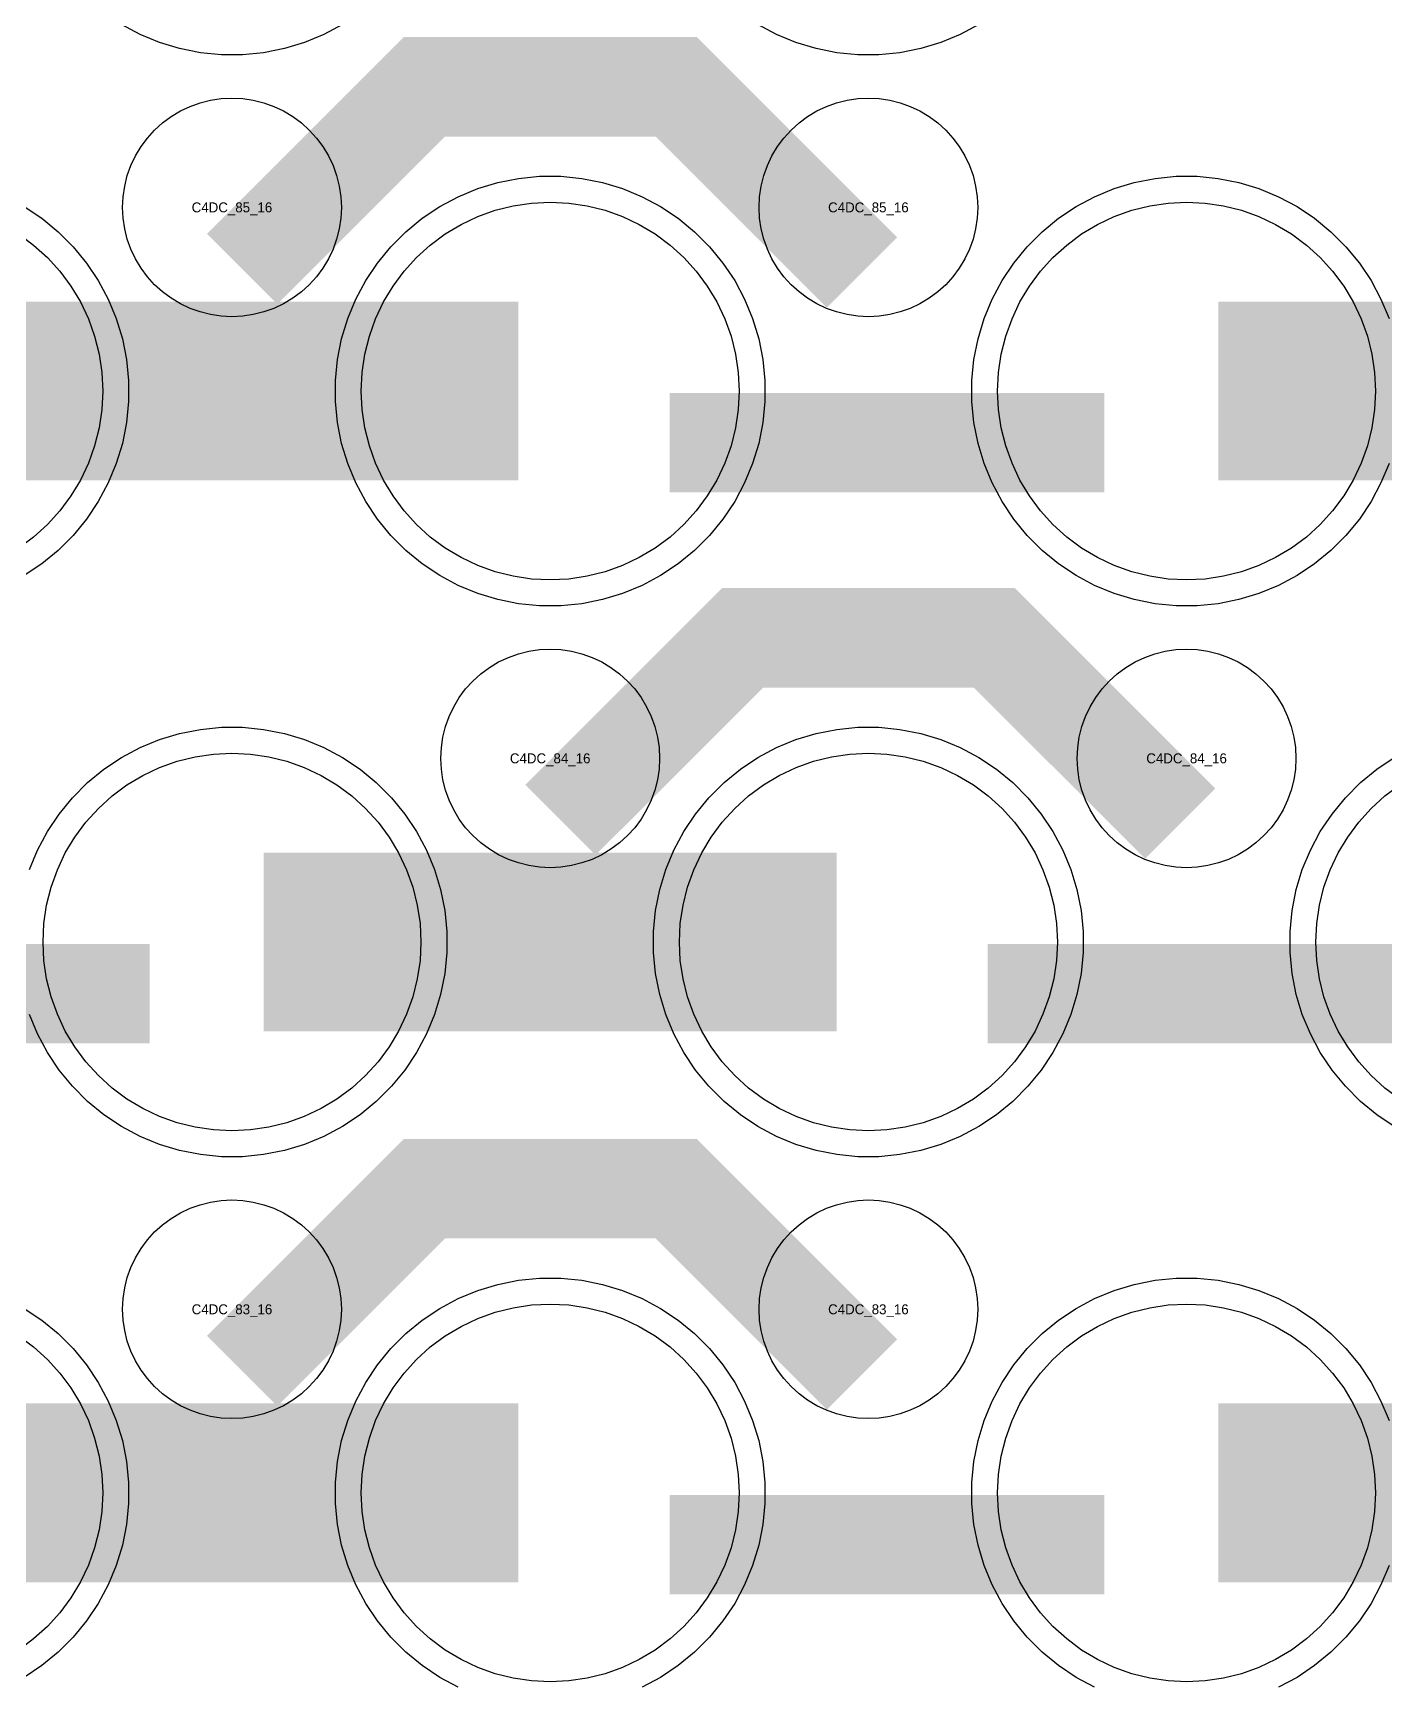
# Model space of a CAD drawing. Extents: x -11880 to 11880, y -14992 to 14992.
# Drawn here: x -6930 to -6590.1, y -3387.3 to -2971.6 of the extents above; entities that cross this region are included whole.
import ezdxf
from ezdxf.enums import TextEntityAlignment as Align

# ---------------------------------------------------------------- set-up
doc = ezdxf.new("R2010")
doc.units = 0
doc.header["$MEASUREMENT"] = 0
for name, color, linetype in [('GDS_775_DT_237', 138, 'CONTINUOUS'), ('RDL1_FS', 34, 'CONTINUOUS'), ('RDL_BS', 160, 'CONTINUOUS')]:
    doc.layers.add(name, color=color, linetype=linetype)

msp = doc.modelspace()

# ---------------------------------------------------------------- linework, layer by layer
at = {"layer": 'RDL1_FS'}
for points in [[(-6800, -3109.129), (-6804.657, -3108.9), (-6809.268, -3108.216), (-6813.791, -3107.084), (-6818.181, -3105.512), (-6822.395, -3103.52), (-6826.395, -3101.122), (-6830.14, -3098.344), (-6833.594, -3095.214), (-6836.724, -3091.76), (-6839.502, -3088.015), (-6841.9, -3084.015), (-6843.892, -3079.801), (-6845.464, -3075.411), (-6846.596, -3070.888), (-6847.28, -3066.277), (-6847.509, -3061.62), (-6847.28, -3056.963), (-6846.596, -3052.352), (-6845.464, -3047.829), (-6843.892, -3043.439), (-6841.9, -3039.225), (-6839.502, -3035.225), (-6836.724, -3031.48), (-6833.594, -3028.026), (-6830.14, -3024.896), (-6826.395, -3022.118), (-6822.395, -3019.72), (-6818.181, -3017.728), (-6813.791, -3016.156), (-6809.268, -3015.024), (-6804.657, -3014.34), (-6800, -3014.111), (-6795.343, -3014.34), (-6790.732, -3015.024), (-6786.209, -3016.156), (-6781.819, -3017.728), (-6777.605, -3019.72), (-6773.605, -3022.118), (-6769.86, -3024.896), (-6766.406, -3028.026), (-6763.276, -3031.48), (-6760.498, -3035.225), (-6758.1, -3039.225), (-6756.108, -3043.439), (-6754.536, -3047.829), (-6753.404, -3052.352), (-6752.72, -3056.963), (-6752.491, -3061.62), (-6752.72, -3066.277), (-6753.404, -3070.888), (-6754.536, -3075.411), (-6756.108, -3079.801), (-6758.1, -3084.015), (-6760.498, -3088.015), (-6763.276, -3091.76), (-6766.406, -3095.214), (-6769.86, -3098.344), (-6773.605, -3101.122), (-6777.605, -3103.52), (-6781.819, -3105.512), (-6786.209, -3107.084), (-6790.732, -3108.216), (-6795.343, -3108.9)], [(-6640, -3109.129), (-6644.657, -3108.9), (-6649.268, -3108.216), (-6653.791, -3107.084), (-6658.181, -3105.512), (-6662.395, -3103.52), (-6666.395, -3101.122), (-6670.14, -3098.344), (-6673.594, -3095.214), (-6676.724, -3091.76), (-6679.502, -3088.015), (-6681.9, -3084.015), (-6683.892, -3079.801), (-6685.464, -3075.411), (-6686.596, -3070.888), (-6687.28, -3066.277), (-6687.509, -3061.62), (-6687.28, -3056.963), (-6686.596, -3052.352), (-6685.464, -3047.829), (-6683.892, -3043.439), (-6681.9, -3039.225), (-6679.502, -3035.225), (-6676.724, -3031.48), (-6673.594, -3028.026), (-6670.14, -3024.896), (-6666.395, -3022.118), (-6662.395, -3019.72), (-6658.181, -3017.728), (-6653.791, -3016.156), (-6649.268, -3015.024), (-6644.657, -3014.34), (-6640, -3014.111), (-6635.343, -3014.34), (-6630.732, -3015.024), (-6626.209, -3016.156), (-6621.819, -3017.728), (-6617.605, -3019.72), (-6613.605, -3022.118), (-6609.86, -3024.896), (-6606.406, -3028.026), (-6603.276, -3031.48), (-6600.498, -3035.225), (-6598.1, -3039.225), (-6596.108, -3043.439), (-6594.536, -3047.829), (-6593.404, -3052.352), (-6592.72, -3056.963), (-6592.491, -3061.62), (-6592.72, -3066.277), (-6593.404, -3070.888), (-6594.536, -3075.411), (-6596.108, -3079.801), (-6598.1, -3084.015), (-6600.498, -3088.015), (-6603.276, -3091.76), (-6606.406, -3095.214), (-6609.86, -3098.344), (-6613.605, -3101.122), (-6617.605, -3103.52), (-6621.819, -3105.512), (-6626.209, -3107.084), (-6630.732, -3108.216), (-6635.343, -3108.9)], [(-6880, -3247.694), (-6884.657, -3247.465), (-6889.268, -3246.781), (-6893.791, -3245.649), (-6898.181, -3244.077), (-6902.395, -3242.085), (-6906.395, -3239.687), (-6910.14, -3236.909), (-6913.594, -3233.779), (-6916.724, -3230.325), (-6919.502, -3226.58), (-6921.9, -3222.58), (-6923.892, -3218.366), (-6925.464, -3213.976), (-6926.596, -3209.453), (-6927.28, -3204.842), (-6927.509, -3200.185), (-6927.28, -3195.528), (-6926.596, -3190.917), (-6925.464, -3186.394), (-6923.892, -3182.004), (-6921.9, -3177.79), (-6919.502, -3173.79), (-6916.724, -3170.045), (-6913.594, -3166.591), (-6910.14, -3163.461), (-6906.395, -3160.683), (-6902.395, -3158.285), (-6898.181, -3156.293), (-6893.791, -3154.721), (-6889.268, -3153.589), (-6884.657, -3152.905), (-6880, -3152.676), (-6875.343, -3152.905), (-6870.732, -3153.589), (-6866.209, -3154.721), (-6861.819, -3156.293), (-6857.605, -3158.285), (-6853.605, -3160.683), (-6849.86, -3163.461), (-6846.406, -3166.591), (-6843.276, -3170.045), (-6840.498, -3173.79), (-6838.1, -3177.79), (-6836.108, -3182.004), (-6834.536, -3186.394), (-6833.404, -3190.917), (-6832.72, -3195.528), (-6832.491, -3200.185), (-6832.72, -3204.842), (-6833.404, -3209.453), (-6834.536, -3213.976), (-6836.108, -3218.366), (-6838.1, -3222.58), (-6840.498, -3226.58), (-6843.276, -3230.325), (-6846.406, -3233.779), (-6849.86, -3236.909), (-6853.605, -3239.687), (-6857.605, -3242.085), (-6861.819, -3244.077), (-6866.209, -3245.649), (-6870.732, -3246.781), (-6875.343, -3247.465)], [(-6720, -3247.694), (-6724.657, -3247.465), (-6729.268, -3246.781), (-6733.791, -3245.649), (-6738.181, -3244.077), (-6742.395, -3242.085), (-6746.395, -3239.687), (-6750.14, -3236.909), (-6753.594, -3233.779), (-6756.724, -3230.325), (-6759.502, -3226.58), (-6761.9, -3222.58), (-6763.892, -3218.366), (-6765.464, -3213.976), (-6766.596, -3209.453), (-6767.28, -3204.842), (-6767.509, -3200.185), (-6767.28, -3195.528), (-6766.596, -3190.917), (-6765.464, -3186.394), (-6763.892, -3182.004), (-6761.9, -3177.79), (-6759.502, -3173.79), (-6756.724, -3170.045), (-6753.594, -3166.591), (-6750.14, -3163.461), (-6746.395, -3160.683), (-6742.395, -3158.285), (-6738.181, -3156.293), (-6733.791, -3154.721), (-6729.268, -3153.589), (-6724.657, -3152.905), (-6720, -3152.676), (-6715.343, -3152.905), (-6710.732, -3153.589), (-6706.209, -3154.721), (-6701.819, -3156.293), (-6697.605, -3158.285), (-6693.605, -3160.683), (-6689.86, -3163.461), (-6686.406, -3166.591), (-6683.276, -3170.045), (-6680.498, -3173.79), (-6678.1, -3177.79), (-6676.108, -3182.004), (-6674.536, -3186.394), (-6673.404, -3190.917), (-6672.72, -3195.528), (-6672.491, -3200.185), (-6672.72, -3204.842), (-6673.404, -3209.453), (-6674.536, -3213.976), (-6676.108, -3218.366), (-6678.1, -3222.58), (-6680.498, -3226.58), (-6683.276, -3230.325), (-6686.406, -3233.779), (-6689.86, -3236.909), (-6693.605, -3239.687), (-6697.605, -3242.085), (-6701.819, -3244.077), (-6706.209, -3245.649), (-6710.732, -3246.781), (-6715.343, -3247.465)], [(-6800, -3386.254), (-6804.657, -3386.025), (-6809.268, -3385.341), (-6813.791, -3384.209), (-6818.181, -3382.637), (-6822.395, -3380.645), (-6826.395, -3378.247), (-6830.14, -3375.469), (-6833.594, -3372.339), (-6836.724, -3368.885), (-6839.502, -3365.14), (-6841.9, -3361.14), (-6843.892, -3356.926), (-6845.464, -3352.536), (-6846.596, -3348.013), (-6847.28, -3343.402), (-6847.509, -3338.745), (-6847.28, -3334.088), (-6846.596, -3329.477), (-6845.464, -3324.954), (-6843.892, -3320.564), (-6841.9, -3316.35), (-6839.502, -3312.35), (-6836.724, -3308.605), (-6833.594, -3305.151), (-6830.14, -3302.021), (-6826.395, -3299.243), (-6822.395, -3296.845), (-6818.181, -3294.853), (-6813.791, -3293.281), (-6809.268, -3292.149), (-6804.657, -3291.465), (-6800, -3291.236), (-6795.343, -3291.465), (-6790.732, -3292.149), (-6786.209, -3293.281), (-6781.819, -3294.853), (-6777.605, -3296.845), (-6773.605, -3299.243), (-6769.86, -3302.021), (-6766.406, -3305.151), (-6763.276, -3308.605), (-6760.498, -3312.35), (-6758.1, -3316.35), (-6756.108, -3320.564), (-6754.536, -3324.954), (-6753.404, -3329.477), (-6752.72, -3334.088), (-6752.491, -3338.745), (-6752.72, -3343.402), (-6753.404, -3348.013), (-6754.536, -3352.536), (-6756.108, -3356.926), (-6758.1, -3361.14), (-6760.498, -3365.14), (-6763.276, -3368.885), (-6766.406, -3372.339), (-6769.86, -3375.469), (-6773.605, -3378.247), (-6777.605, -3380.645), (-6781.819, -3382.637), (-6786.209, -3384.209), (-6790.732, -3385.341), (-6795.343, -3386.025)], [(-6640, -3386.254), (-6644.657, -3386.025), (-6649.268, -3385.341), (-6653.791, -3384.209), (-6658.181, -3382.637), (-6662.395, -3380.645), (-6666.395, -3378.247), (-6670.14, -3375.469), (-6673.594, -3372.339), (-6676.724, -3368.885), (-6679.502, -3365.14), (-6681.9, -3361.14), (-6683.892, -3356.926), (-6685.464, -3352.536), (-6686.596, -3348.013), (-6687.28, -3343.402), (-6687.509, -3338.745), (-6687.28, -3334.088), (-6686.596, -3329.477), (-6685.464, -3324.954), (-6683.892, -3320.564), (-6681.9, -3316.35), (-6679.502, -3312.35), (-6676.724, -3308.605), (-6673.594, -3305.151), (-6670.14, -3302.021), (-6666.395, -3299.243), (-6662.395, -3296.845), (-6658.181, -3294.853), (-6653.791, -3293.281), (-6649.268, -3292.149), (-6644.657, -3291.465), (-6640, -3291.236), (-6635.343, -3291.465), (-6630.732, -3292.149), (-6626.209, -3293.281), (-6621.819, -3294.853), (-6617.605, -3296.845), (-6613.605, -3299.243), (-6609.86, -3302.021), (-6606.406, -3305.151), (-6603.276, -3308.605), (-6600.498, -3312.35), (-6598.1, -3316.35), (-6596.108, -3320.564), (-6594.536, -3324.954), (-6593.404, -3329.477), (-6592.72, -3334.088), (-6592.491, -3338.745), (-6592.72, -3343.402), (-6593.404, -3348.013), (-6594.536, -3352.536), (-6596.108, -3356.926), (-6598.1, -3361.14), (-6600.498, -3365.14), (-6603.276, -3368.885), (-6606.406, -3372.339), (-6609.86, -3375.469), (-6613.605, -3378.247), (-6617.605, -3380.645), (-6621.819, -3382.637), (-6626.209, -3384.209), (-6630.732, -3385.341), (-6635.343, -3386.025)]]:
    msp.add_lwpolyline(points, close=True, dxfattribs=at)
for points in [[(-6933.605, -3022.118), (-6929.86, -3024.896), (-6926.406, -3028.026), (-6923.276, -3031.48), (-6920.498, -3035.225), (-6918.1, -3039.225), (-6916.108, -3043.439), (-6914.536, -3047.829), (-6913.404, -3052.352), (-6912.72, -3056.963), (-6912.491, -3061.62), (-6912.72, -3066.277), (-6913.404, -3070.888), (-6914.536, -3075.411), (-6916.108, -3079.801), (-6918.1, -3084.015), (-6920.498, -3088.015), (-6923.276, -3091.76), (-6926.406, -3095.214), (-6929.86, -3098.344), (-6933.605, -3101.122)], [(-6586.395, -3239.687), (-6590.14, -3236.909), (-6593.594, -3233.779), (-6596.724, -3230.325), (-6599.502, -3226.58), (-6601.9, -3222.58), (-6603.892, -3218.366), (-6605.464, -3213.976), (-6606.596, -3209.453), (-6607.28, -3204.842), (-6607.509, -3200.185), (-6607.28, -3195.528), (-6606.596, -3190.917), (-6605.464, -3186.394), (-6603.892, -3182.004), (-6601.9, -3177.79), (-6599.502, -3173.79), (-6596.724, -3170.045), (-6593.594, -3166.591), (-6590.14, -3163.461), (-6586.395, -3160.683)], [(-6933.605, -3299.243), (-6929.86, -3302.021), (-6926.406, -3305.151), (-6923.276, -3308.605), (-6920.498, -3312.35), (-6918.1, -3316.35), (-6916.108, -3320.564), (-6914.536, -3324.954), (-6913.404, -3329.477), (-6912.72, -3334.088), (-6912.491, -3338.745), (-6912.72, -3343.402), (-6913.404, -3348.013), (-6914.536, -3352.536), (-6916.108, -3356.926), (-6918.1, -3361.14), (-6920.498, -3365.14), (-6923.276, -3368.885), (-6926.406, -3372.339), (-6929.86, -3375.469), (-6933.605, -3378.247)]]:
    msp.add_lwpolyline(points, dxfattribs=at)
for points in [[(-6951.998, -3061.62, 45, 45, 0), (-6879.998, -3061.62, 45, 45, 0)], [(-6879.998, -3061.62, 45, 45, 0), (-6807.998, -3061.62, 45, 45, 0)], [(-6631.998, -3061.62, 45, 45, 0), (-6559.998, -3061.62, 45, 45, 0)], [(-6871.998, -3200.185, 45, 45, 0), (-6799.998, -3200.185, 45, 45, 0)], [(-6799.998, -3200.185, 45, 45, 0), (-6727.998, -3200.185, 45, 45, 0)], [(-6951.998, -3338.745, 45, 45, 0), (-6879.998, -3338.745, 45, 45, 0)], [(-6879.998, -3338.745, 45, 45, 0), (-6807.998, -3338.745, 45, 45, 0)], [(-6631.998, -3338.745, 45, 45, 0), (-6559.998, -3338.745, 45, 45, 0)]]:
    msp.add_lwpolyline(points, format="xyseb", dxfattribs=at)
at = {"layer": 'RDL_BS'}
for points in [[(-6852.223, -2969.438), (-6856.885, -2971.93), (-6861.795, -2973.961), (-6866.835, -2975.492), (-6872.062, -2976.538), (-6877.356, -2977.055), (-6882.644, -2977.055), (-6887.938, -2976.538), (-6893.165, -2975.492), (-6898.205, -2973.961), (-6903.115, -2971.93), (-6907.777, -2969.438)], [(-6692.223, -2969.438), (-6696.885, -2971.93), (-6701.795, -2973.961), (-6706.835, -2975.492), (-6712.062, -2976.538), (-6717.356, -2977.055), (-6722.644, -2977.055), (-6727.938, -2976.538), (-6733.165, -2975.492), (-6738.205, -2973.961), (-6743.115, -2971.93), (-6747.777, -2969.438)], [(-6589.094, -3079.825), (-6591.125, -3084.735), (-6593.617, -3089.397), (-6596.564, -3093.811), (-6599.926, -3097.912), (-6603.708, -3101.694), (-6607.809, -3105.056), (-6612.223, -3108.003), (-6616.885, -3110.495), (-6621.795, -3112.526), (-6626.835, -3114.057), (-6632.062, -3115.103), (-6637.356, -3115.62), (-6642.644, -3115.62), (-6647.938, -3115.103), (-6653.165, -3114.057), (-6658.205, -3112.526), (-6663.115, -3110.495), (-6667.777, -3108.003), (-6672.191, -3105.056), (-6676.292, -3101.694), (-6680.074, -3097.912), (-6683.436, -3093.811), (-6686.383, -3089.397), (-6688.875, -3084.735), (-6690.906, -3079.825), (-6692.437, -3074.785), (-6693.483, -3069.558), (-6694, -3064.264), (-6694, -3058.976), (-6693.483, -3053.682), (-6692.437, -3048.455), (-6690.906, -3043.415), (-6688.875, -3038.505), (-6686.383, -3033.843), (-6683.436, -3029.429), (-6680.074, -3025.328), (-6676.292, -3021.546), (-6672.191, -3018.184), (-6667.777, -3015.237), (-6663.115, -3012.745), (-6658.205, -3010.714), (-6653.165, -3009.183), (-6647.938, -3008.137), (-6642.644, -3007.62), (-6637.356, -3007.62), (-6632.062, -3008.137), (-6626.835, -3009.183), (-6621.795, -3010.714), (-6616.885, -3012.745), (-6612.223, -3015.237), (-6607.809, -3018.184), (-6603.708, -3021.546), (-6599.926, -3025.328), (-6596.564, -3029.429), (-6593.617, -3033.843), (-6591.125, -3038.505), (-6589.094, -3043.415)], [(-6932.223, -3015.237), (-6927.809, -3018.184), (-6923.708, -3021.546), (-6919.926, -3025.328), (-6916.564, -3029.429), (-6913.617, -3033.843), (-6911.125, -3038.505), (-6909.094, -3043.415), (-6907.563, -3048.455), (-6906.517, -3053.682), (-6906, -3058.976), (-6906, -3064.264), (-6906.517, -3069.558), (-6907.563, -3074.785), (-6909.094, -3079.825), (-6911.125, -3084.735), (-6913.617, -3089.397), (-6916.564, -3093.811), (-6919.926, -3097.912), (-6923.708, -3101.694), (-6927.809, -3105.056), (-6932.223, -3108.003)], [(-6930.906, -3181.98), (-6928.875, -3177.07), (-6926.383, -3172.408), (-6923.436, -3167.994), (-6920.074, -3163.893), (-6916.292, -3160.111), (-6912.191, -3156.749), (-6907.777, -3153.802), (-6903.115, -3151.31), (-6898.205, -3149.279), (-6893.165, -3147.748), (-6887.938, -3146.702), (-6882.644, -3146.185), (-6877.356, -3146.185), (-6872.062, -3146.702), (-6866.835, -3147.748), (-6861.795, -3149.279), (-6856.885, -3151.31), (-6852.223, -3153.802), (-6847.809, -3156.749), (-6843.708, -3160.111), (-6839.926, -3163.893), (-6836.564, -3167.994), (-6833.617, -3172.408), (-6831.125, -3177.07), (-6829.094, -3181.98), (-6827.563, -3187.02), (-6826.517, -3192.247), (-6826, -3197.541), (-6826, -3202.829), (-6826.517, -3208.123), (-6827.563, -3213.35), (-6829.094, -3218.39), (-6831.125, -3223.3), (-6833.617, -3227.962), (-6836.564, -3232.376), (-6839.926, -3236.477), (-6843.708, -3240.259), (-6847.809, -3243.621), (-6852.223, -3246.568), (-6856.885, -3249.06), (-6861.795, -3251.091), (-6866.835, -3252.622), (-6872.062, -3253.668), (-6877.356, -3254.185), (-6882.644, -3254.185), (-6887.938, -3253.668), (-6893.165, -3252.622), (-6898.205, -3251.091), (-6903.115, -3249.06), (-6907.777, -3246.568), (-6912.191, -3243.621), (-6916.292, -3240.259), (-6920.074, -3236.477), (-6923.436, -3232.376), (-6926.383, -3227.962), (-6928.875, -3223.3), (-6930.906, -3218.39)], [(-6587.777, -3246.568), (-6592.191, -3243.621), (-6596.292, -3240.259), (-6600.074, -3236.477), (-6603.436, -3232.376), (-6606.383, -3227.962), (-6608.875, -3223.3), (-6610.906, -3218.39), (-6612.437, -3213.35), (-6613.483, -3208.123), (-6614, -3202.829), (-6614, -3197.541), (-6613.483, -3192.247), (-6612.437, -3187.02), (-6610.906, -3181.98), (-6608.875, -3177.07), (-6606.383, -3172.408), (-6603.436, -3167.994), (-6600.074, -3163.893), (-6596.292, -3160.111), (-6592.191, -3156.749), (-6587.777, -3153.802)], [(-6823.115, -3387.62), (-6827.777, -3385.128), (-6832.191, -3382.181), (-6836.292, -3378.819), (-6840.074, -3375.037), (-6843.436, -3370.936), (-6846.383, -3366.522), (-6848.875, -3361.86), (-6850.906, -3356.95), (-6852.437, -3351.91), (-6853.483, -3346.683), (-6854, -3341.389), (-6854, -3336.101), (-6853.483, -3330.807), (-6852.437, -3325.58), (-6850.906, -3320.54), (-6848.875, -3315.63), (-6846.383, -3310.968), (-6843.436, -3306.554), (-6840.074, -3302.453), (-6836.292, -3298.671), (-6832.191, -3295.309), (-6827.777, -3292.362), (-6823.115, -3289.87), (-6818.205, -3287.839), (-6813.165, -3286.308), (-6807.938, -3285.262), (-6802.644, -3284.745), (-6797.356, -3284.745), (-6792.062, -3285.262), (-6786.835, -3286.308), (-6781.795, -3287.839), (-6776.885, -3289.87), (-6772.223, -3292.362), (-6767.809, -3295.309), (-6763.708, -3298.671), (-6759.926, -3302.453), (-6756.564, -3306.554), (-6753.617, -3310.968), (-6751.125, -3315.63), (-6749.094, -3320.54), (-6747.563, -3325.58), (-6746.517, -3330.807), (-6746, -3336.101), (-6746, -3341.389), (-6746.517, -3346.683), (-6747.563, -3351.91), (-6749.094, -3356.95), (-6751.125, -3361.86), (-6753.617, -3366.522), (-6756.564, -3370.936), (-6759.926, -3375.037), (-6763.708, -3378.819), (-6767.809, -3382.181), (-6772.223, -3385.128), (-6776.885, -3387.62)], [(-6663.115, -3387.62), (-6667.777, -3385.128), (-6672.191, -3382.181), (-6676.292, -3378.819), (-6680.074, -3375.037), (-6683.436, -3370.936), (-6686.383, -3366.522), (-6688.875, -3361.86), (-6690.906, -3356.95), (-6692.437, -3351.91), (-6693.483, -3346.683), (-6694, -3341.389), (-6694, -3336.101), (-6693.483, -3330.807), (-6692.437, -3325.58), (-6690.906, -3320.54), (-6688.875, -3315.63), (-6686.383, -3310.968), (-6683.436, -3306.554), (-6680.074, -3302.453), (-6676.292, -3298.671), (-6672.191, -3295.309), (-6667.777, -3292.362), (-6663.115, -3289.87), (-6658.205, -3287.839), (-6653.165, -3286.308), (-6647.938, -3285.262), (-6642.644, -3284.745), (-6637.356, -3284.745), (-6632.062, -3285.262), (-6626.835, -3286.308), (-6621.795, -3287.839), (-6616.885, -3289.87), (-6612.223, -3292.362), (-6607.809, -3295.309), (-6603.708, -3298.671), (-6599.926, -3302.453), (-6596.564, -3306.554), (-6593.617, -3310.968), (-6591.125, -3315.63), (-6589.094, -3320.54)], [(-6932.223, -3292.362), (-6927.809, -3295.309), (-6923.708, -3298.671), (-6919.926, -3302.453), (-6916.564, -3306.554), (-6913.617, -3310.968), (-6911.125, -3315.63), (-6909.094, -3320.54), (-6907.563, -3325.58), (-6906.517, -3330.807), (-6906, -3336.101), (-6906, -3341.389), (-6906.517, -3346.683), (-6907.563, -3351.91), (-6909.094, -3356.95), (-6911.125, -3361.86), (-6913.617, -3366.522), (-6916.564, -3370.936), (-6919.926, -3375.037), (-6923.708, -3378.819), (-6927.809, -3382.181), (-6932.223, -3385.128)], [(-6589.094, -3356.95), (-6591.125, -3361.86), (-6593.617, -3366.522), (-6596.564, -3370.936), (-6599.926, -3375.037), (-6603.708, -3378.819), (-6607.809, -3382.181), (-6612.223, -3385.128), (-6616.885, -3387.62)]]:
    msp.add_lwpolyline(points, dxfattribs=at)
for points in [[(-6877.438, -3030.934, 25, 25, 0), (-6831.623, -2985.119, 25, 25, 0), (-6798.07, -2985.119, 25, 25, 0)], [(-6721.599, -3031.833, 25, 25, 0), (-6768.313, -2985.119, 25, 25, 0), (-6798.071, -2985.119, 25, 25, 0)], [(-6769.984, -3074.633, 25, 25, 0), (-6660.719, -3074.633, 25, 25, 0)], [(-6797.438, -3169.499, 25, 25, 0), (-6751.623, -3123.684, 25, 25, 0), (-6718.07, -3123.684, 25, 25, 0)], [(-6641.599, -3170.398, 25, 25, 0), (-6688.313, -3123.684, 25, 25, 0), (-6718.071, -3123.684, 25, 25, 0)], [(-7009.984, -3213.198, 25, 25, 0), (-6900.719, -3213.198, 25, 25, 0)], [(-6689.984, -3213.198, 25, 25, 0), (-6580.719, -3213.198, 25, 25, 0)], [(-6877.438, -3308.059, 25, 25, 0), (-6831.623, -3262.244, 25, 25, 0), (-6798.07, -3262.244, 25, 25, 0)], [(-6721.599, -3308.958, 25, 25, 0), (-6768.313, -3262.244, 25, 25, 0), (-6798.071, -3262.244, 25, 25, 0)], [(-6769.984, -3351.758, 25, 25, 0), (-6660.719, -3351.758, 25, 25, 0)]]:
    msp.add_lwpolyline(points, format="xyseb", dxfattribs=at)
for points in [[(-6880, -3042.926), (-6882.693, -3042.794), (-6885.365, -3042.398), (-6887.984, -3041.741), (-6890.519, -3040.834), (-6892.956, -3039.682), (-6895.28, -3038.289), (-6897.443, -3036.686), (-6899.442, -3034.874), (-6901.254, -3032.875), (-6902.857, -3030.712), (-6904.25, -3028.388), (-6905.402, -3025.951), (-6906.309, -3023.416), (-6906.966, -3020.797), (-6907.362, -3018.125), (-6907.494, -3015.432), (-6907.362, -3012.739), (-6906.966, -3010.067), (-6906.309, -3007.448), (-6905.402, -3004.913), (-6904.25, -3002.476), (-6902.857, -3000.152), (-6901.254, -2997.989), (-6899.442, -2995.99), (-6897.443, -2994.178), (-6895.28, -2992.575), (-6892.956, -2991.182), (-6890.519, -2990.03), (-6887.984, -2989.123), (-6885.365, -2988.466), (-6882.693, -2988.07), (-6880, -2987.938), (-6877.307, -2988.07), (-6874.635, -2988.466), (-6872.016, -2989.123), (-6869.481, -2990.03), (-6867.044, -2991.182), (-6864.72, -2992.575), (-6862.557, -2994.178), (-6860.558, -2995.99), (-6858.746, -2997.989), (-6857.143, -3000.152), (-6855.75, -3002.476), (-6854.598, -3004.913), (-6853.691, -3007.448), (-6853.034, -3010.067), (-6852.638, -3012.739), (-6852.506, -3015.432), (-6852.638, -3018.125), (-6853.034, -3020.797), (-6853.691, -3023.416), (-6854.598, -3025.951), (-6855.75, -3028.388), (-6857.143, -3030.712), (-6858.746, -3032.875), (-6860.558, -3034.874), (-6862.557, -3036.686), (-6864.72, -3038.289), (-6867.044, -3039.682), (-6869.481, -3040.834), (-6872.016, -3041.741), (-6874.635, -3042.398), (-6877.307, -3042.794)], [(-6720, -3042.926), (-6722.693, -3042.794), (-6725.365, -3042.398), (-6727.984, -3041.741), (-6730.519, -3040.834), (-6732.956, -3039.682), (-6735.28, -3038.289), (-6737.443, -3036.686), (-6739.442, -3034.874), (-6741.254, -3032.875), (-6742.857, -3030.712), (-6744.25, -3028.388), (-6745.402, -3025.951), (-6746.309, -3023.416), (-6746.966, -3020.797), (-6747.362, -3018.125), (-6747.494, -3015.432), (-6747.362, -3012.739), (-6746.966, -3010.067), (-6746.309, -3007.448), (-6745.402, -3004.913), (-6744.25, -3002.476), (-6742.857, -3000.152), (-6741.254, -2997.989), (-6739.442, -2995.99), (-6737.443, -2994.178), (-6735.28, -2992.575), (-6732.956, -2991.182), (-6730.519, -2990.03), (-6727.984, -2989.123), (-6725.365, -2988.466), (-6722.693, -2988.07), (-6720, -2987.938), (-6717.307, -2988.07), (-6714.635, -2988.466), (-6712.016, -2989.123), (-6709.481, -2990.03), (-6707.044, -2991.182), (-6704.72, -2992.575), (-6702.557, -2994.178), (-6700.558, -2995.99), (-6698.746, -2997.989), (-6697.143, -3000.152), (-6695.75, -3002.476), (-6694.598, -3004.913), (-6693.691, -3007.448), (-6693.034, -3010.067), (-6692.638, -3012.739), (-6692.506, -3015.432), (-6692.638, -3018.125), (-6693.034, -3020.797), (-6693.691, -3023.416), (-6694.598, -3025.951), (-6695.75, -3028.388), (-6697.143, -3030.712), (-6698.746, -3032.875), (-6700.558, -3034.874), (-6702.557, -3036.686), (-6704.72, -3038.289), (-6707.044, -3039.682), (-6709.481, -3040.834), (-6712.016, -3041.741), (-6714.635, -3042.398), (-6717.307, -3042.794)], [(-6802.644, -3115.62), (-6807.938, -3115.103), (-6813.165, -3114.057), (-6818.205, -3112.526), (-6823.115, -3110.495), (-6827.777, -3108.003), (-6832.191, -3105.056), (-6836.292, -3101.694), (-6840.074, -3097.912), (-6843.436, -3093.811), (-6846.383, -3089.397), (-6848.875, -3084.735), (-6850.906, -3079.825), (-6852.437, -3074.785), (-6853.483, -3069.558), (-6854, -3064.264), (-6854, -3058.976), (-6853.483, -3053.682), (-6852.437, -3048.455), (-6850.906, -3043.415), (-6848.875, -3038.505), (-6846.383, -3033.843), (-6843.436, -3029.429), (-6840.074, -3025.328), (-6836.292, -3021.546), (-6832.191, -3018.184), (-6827.777, -3015.237), (-6823.115, -3012.745), (-6818.205, -3010.714), (-6813.165, -3009.183), (-6807.938, -3008.137), (-6802.644, -3007.62), (-6797.356, -3007.62), (-6792.062, -3008.137), (-6786.835, -3009.183), (-6781.795, -3010.714), (-6776.885, -3012.745), (-6772.223, -3015.237), (-6767.809, -3018.184), (-6763.708, -3021.546), (-6759.926, -3025.328), (-6756.564, -3029.429), (-6753.617, -3033.843), (-6751.125, -3038.505), (-6749.094, -3043.415), (-6747.563, -3048.455), (-6746.517, -3053.682), (-6746, -3058.976), (-6746, -3064.264), (-6746.517, -3069.558), (-6747.563, -3074.785), (-6749.094, -3079.825), (-6751.125, -3084.735), (-6753.617, -3089.397), (-6756.564, -3093.811), (-6759.926, -3097.912), (-6763.708, -3101.694), (-6767.809, -3105.056), (-6772.223, -3108.003), (-6776.885, -3110.495), (-6781.795, -3112.526), (-6786.835, -3114.057), (-6792.062, -3115.103), (-6797.356, -3115.62)], [(-6800, -3181.491), (-6802.693, -3181.359), (-6805.365, -3180.963), (-6807.984, -3180.306), (-6810.519, -3179.399), (-6812.956, -3178.247), (-6815.28, -3176.854), (-6817.443, -3175.251), (-6819.442, -3173.439), (-6821.254, -3171.44), (-6822.857, -3169.277), (-6824.25, -3166.953), (-6825.402, -3164.516), (-6826.309, -3161.981), (-6826.966, -3159.362), (-6827.362, -3156.69), (-6827.494, -3153.997), (-6827.362, -3151.304), (-6826.966, -3148.632), (-6826.309, -3146.013), (-6825.402, -3143.478), (-6824.25, -3141.041), (-6822.857, -3138.717), (-6821.254, -3136.554), (-6819.442, -3134.555), (-6817.443, -3132.743), (-6815.28, -3131.14), (-6812.956, -3129.747), (-6810.519, -3128.595), (-6807.984, -3127.688), (-6805.365, -3127.031), (-6802.693, -3126.635), (-6800, -3126.503), (-6797.307, -3126.635), (-6794.635, -3127.031), (-6792.016, -3127.688), (-6789.481, -3128.595), (-6787.044, -3129.747), (-6784.72, -3131.14), (-6782.557, -3132.743), (-6780.558, -3134.555), (-6778.746, -3136.554), (-6777.143, -3138.717), (-6775.75, -3141.041), (-6774.598, -3143.478), (-6773.691, -3146.013), (-6773.034, -3148.632), (-6772.638, -3151.304), (-6772.506, -3153.997), (-6772.638, -3156.69), (-6773.034, -3159.362), (-6773.691, -3161.981), (-6774.598, -3164.516), (-6775.75, -3166.953), (-6777.143, -3169.277), (-6778.746, -3171.44), (-6780.558, -3173.439), (-6782.557, -3175.251), (-6784.72, -3176.854), (-6787.044, -3178.247), (-6789.481, -3179.399), (-6792.016, -3180.306), (-6794.635, -3180.963), (-6797.307, -3181.359)], [(-6640, -3181.491), (-6642.693, -3181.359), (-6645.365, -3180.963), (-6647.984, -3180.306), (-6650.519, -3179.399), (-6652.956, -3178.247), (-6655.28, -3176.854), (-6657.443, -3175.251), (-6659.442, -3173.439), (-6661.254, -3171.44), (-6662.857, -3169.277), (-6664.25, -3166.953), (-6665.402, -3164.516), (-6666.309, -3161.981), (-6666.966, -3159.362), (-6667.362, -3156.69), (-6667.494, -3153.997), (-6667.362, -3151.304), (-6666.966, -3148.632), (-6666.309, -3146.013), (-6665.402, -3143.478), (-6664.25, -3141.041), (-6662.857, -3138.717), (-6661.254, -3136.554), (-6659.442, -3134.555), (-6657.443, -3132.743), (-6655.28, -3131.14), (-6652.956, -3129.747), (-6650.519, -3128.595), (-6647.984, -3127.688), (-6645.365, -3127.031), (-6642.693, -3126.635), (-6640, -3126.503), (-6637.307, -3126.635), (-6634.635, -3127.031), (-6632.016, -3127.688), (-6629.481, -3128.595), (-6627.044, -3129.747), (-6624.72, -3131.14), (-6622.557, -3132.743), (-6620.558, -3134.555), (-6618.746, -3136.554), (-6617.143, -3138.717), (-6615.75, -3141.041), (-6614.598, -3143.478), (-6613.691, -3146.013), (-6613.034, -3148.632), (-6612.638, -3151.304), (-6612.506, -3153.997), (-6612.638, -3156.69), (-6613.034, -3159.362), (-6613.691, -3161.981), (-6614.598, -3164.516), (-6615.75, -3166.953), (-6617.143, -3169.277), (-6618.746, -3171.44), (-6620.558, -3173.439), (-6622.557, -3175.251), (-6624.72, -3176.854), (-6627.044, -3178.247), (-6629.481, -3179.399), (-6632.016, -3180.306), (-6634.635, -3180.963), (-6637.307, -3181.359)], [(-6722.644, -3254.185), (-6727.938, -3253.668), (-6733.165, -3252.622), (-6738.205, -3251.091), (-6743.115, -3249.06), (-6747.777, -3246.568), (-6752.191, -3243.621), (-6756.292, -3240.259), (-6760.074, -3236.477), (-6763.436, -3232.376), (-6766.383, -3227.962), (-6768.875, -3223.3), (-6770.906, -3218.39), (-6772.437, -3213.35), (-6773.483, -3208.123), (-6774, -3202.829), (-6774, -3197.541), (-6773.483, -3192.247), (-6772.437, -3187.02), (-6770.906, -3181.98), (-6768.875, -3177.07), (-6766.383, -3172.408), (-6763.436, -3167.994), (-6760.074, -3163.893), (-6756.292, -3160.111), (-6752.191, -3156.749), (-6747.777, -3153.802), (-6743.115, -3151.31), (-6738.205, -3149.279), (-6733.165, -3147.748), (-6727.938, -3146.702), (-6722.644, -3146.185), (-6717.356, -3146.185), (-6712.062, -3146.702), (-6706.835, -3147.748), (-6701.795, -3149.279), (-6696.885, -3151.31), (-6692.223, -3153.802), (-6687.809, -3156.749), (-6683.708, -3160.111), (-6679.926, -3163.893), (-6676.564, -3167.994), (-6673.617, -3172.408), (-6671.125, -3177.07), (-6669.094, -3181.98), (-6667.563, -3187.02), (-6666.517, -3192.247), (-6666, -3197.541), (-6666, -3202.829), (-6666.517, -3208.123), (-6667.563, -3213.35), (-6669.094, -3218.39), (-6671.125, -3223.3), (-6673.617, -3227.962), (-6676.564, -3232.376), (-6679.926, -3236.477), (-6683.708, -3240.259), (-6687.809, -3243.621), (-6692.223, -3246.568), (-6696.885, -3249.06), (-6701.795, -3251.091), (-6706.835, -3252.622), (-6712.062, -3253.668), (-6717.356, -3254.185)], [(-6880, -3320.051), (-6882.693, -3319.919), (-6885.365, -3319.523), (-6887.984, -3318.866), (-6890.519, -3317.959), (-6892.956, -3316.807), (-6895.28, -3315.414), (-6897.443, -3313.811), (-6899.442, -3311.999), (-6901.254, -3310), (-6902.857, -3307.837), (-6904.25, -3305.513), (-6905.402, -3303.076), (-6906.309, -3300.541), (-6906.966, -3297.922), (-6907.362, -3295.25), (-6907.494, -3292.557), (-6907.362, -3289.864), (-6906.966, -3287.192), (-6906.309, -3284.573), (-6905.402, -3282.038), (-6904.25, -3279.601), (-6902.857, -3277.277), (-6901.254, -3275.114), (-6899.442, -3273.115), (-6897.443, -3271.303), (-6895.28, -3269.7), (-6892.956, -3268.307), (-6890.519, -3267.155), (-6887.984, -3266.248), (-6885.365, -3265.591), (-6882.693, -3265.195), (-6880, -3265.063), (-6877.307, -3265.195), (-6874.635, -3265.591), (-6872.016, -3266.248), (-6869.481, -3267.155), (-6867.044, -3268.307), (-6864.72, -3269.7), (-6862.557, -3271.303), (-6860.558, -3273.115), (-6858.746, -3275.114), (-6857.143, -3277.277), (-6855.75, -3279.601), (-6854.598, -3282.038), (-6853.691, -3284.573), (-6853.034, -3287.192), (-6852.638, -3289.864), (-6852.506, -3292.557), (-6852.638, -3295.25), (-6853.034, -3297.922), (-6853.691, -3300.541), (-6854.598, -3303.076), (-6855.75, -3305.513), (-6857.143, -3307.837), (-6858.746, -3310), (-6860.558, -3311.999), (-6862.557, -3313.811), (-6864.72, -3315.414), (-6867.044, -3316.807), (-6869.481, -3317.959), (-6872.016, -3318.866), (-6874.635, -3319.523), (-6877.307, -3319.919)], [(-6720, -3320.051), (-6722.693, -3319.919), (-6725.365, -3319.523), (-6727.984, -3318.866), (-6730.519, -3317.959), (-6732.956, -3316.807), (-6735.28, -3315.414), (-6737.443, -3313.811), (-6739.442, -3311.999), (-6741.254, -3310), (-6742.857, -3307.837), (-6744.25, -3305.513), (-6745.402, -3303.076), (-6746.309, -3300.541), (-6746.966, -3297.922), (-6747.362, -3295.25), (-6747.494, -3292.557), (-6747.362, -3289.864), (-6746.966, -3287.192), (-6746.309, -3284.573), (-6745.402, -3282.038), (-6744.25, -3279.601), (-6742.857, -3277.277), (-6741.254, -3275.114), (-6739.442, -3273.115), (-6737.443, -3271.303), (-6735.28, -3269.7), (-6732.956, -3268.307), (-6730.519, -3267.155), (-6727.984, -3266.248), (-6725.365, -3265.591), (-6722.693, -3265.195), (-6720, -3265.063), (-6717.307, -3265.195), (-6714.635, -3265.591), (-6712.016, -3266.248), (-6709.481, -3267.155), (-6707.044, -3268.307), (-6704.72, -3269.7), (-6702.557, -3271.303), (-6700.558, -3273.115), (-6698.746, -3275.114), (-6697.143, -3277.277), (-6695.75, -3279.601), (-6694.598, -3282.038), (-6693.691, -3284.573), (-6693.034, -3287.192), (-6692.638, -3289.864), (-6692.506, -3292.557), (-6692.638, -3295.25), (-6693.034, -3297.922), (-6693.691, -3300.541), (-6694.598, -3303.076), (-6695.75, -3305.513), (-6697.143, -3307.837), (-6698.746, -3310), (-6700.558, -3311.999), (-6702.557, -3313.811), (-6704.72, -3315.414), (-6707.044, -3316.807), (-6709.481, -3317.959), (-6712.016, -3318.866), (-6714.635, -3319.523), (-6717.307, -3319.919)]]:
    msp.add_lwpolyline(points, close=True, dxfattribs=at)

# ---------------------------------------------------------------- texts
at = {"layer": 'GDS_775_DT_237'}
for s, p in [('C4DC_85_16', (-6880, -3015.432)), ('C4DC_85_16', (-6880, -3015.432)), ('C4DC_85_16', (-6720, -3015.432)), ('C4DC_85_16', (-6720, -3015.432)), ('C4DC_84_16', (-6800, -3153.997)), ('C4DC_84_16', (-6800, -3153.997)), ('C4DC_84_16', (-6640, -3153.997)), ('C4DC_84_16', (-6640, -3153.997)), ('C4DC_83_16', (-6880, -3292.557)), ('C4DC_83_16', (-6880, -3292.557)), ('C4DC_83_16', (-6720, -3292.557)), ('C4DC_83_16', (-6720, -3292.557))]:
    msp.add_text(s, height=2.5, dxfattribs=at).set_placement(p, align=Align.MIDDLE_CENTER)

doc.saveas('drawing.dxf')
